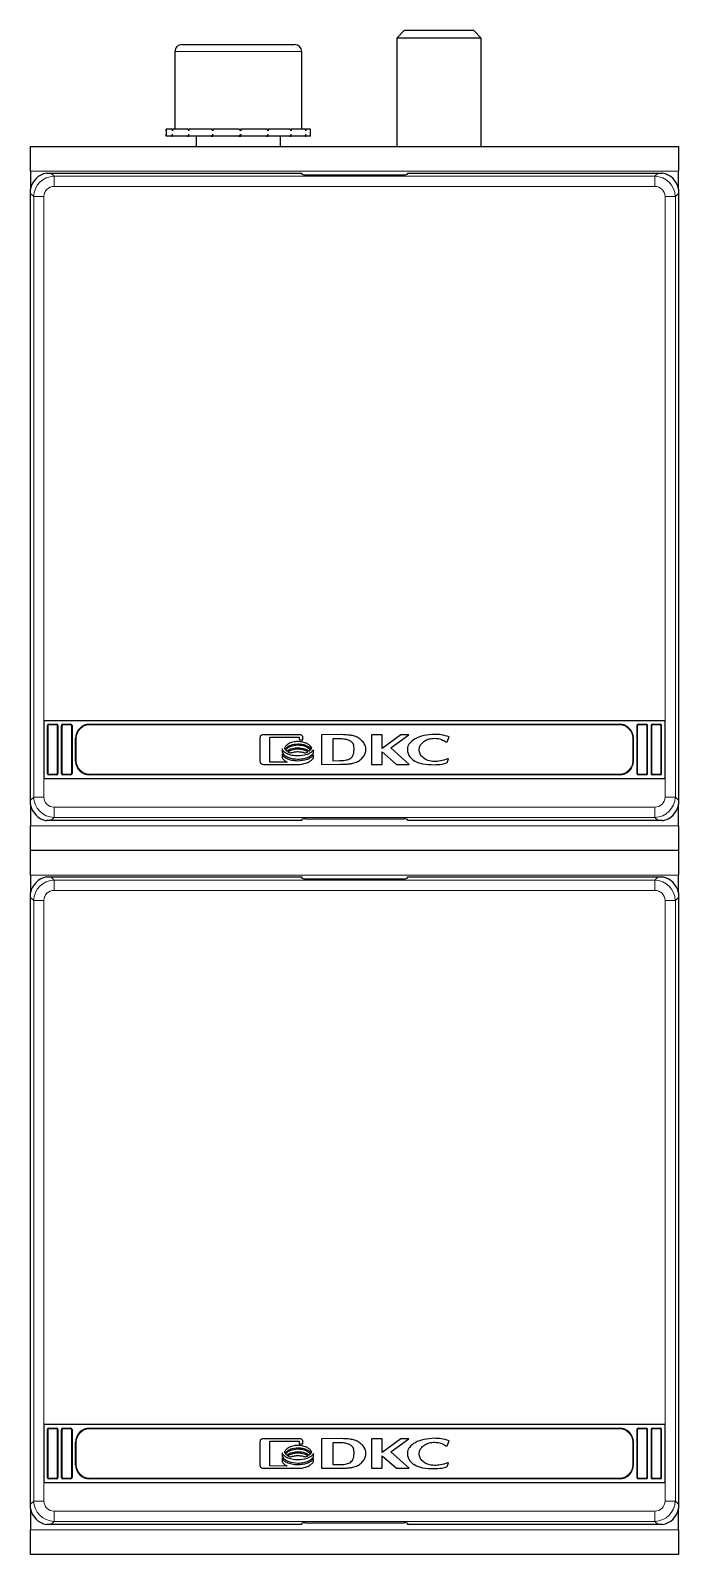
# Model space of a CAD drawing. Header units: millimetres. Extents: x 0 to 4678, y -962 to 570.
# Drawn here: x 4585.6 to 4677.6, y 289.4 to 505.9 of the extents above; entities that cross this region are included whole.
import ezdxf

# ---------------------------------------------------------------- set-up
doc = ezdxf.new("R2010")
doc.units = ezdxf.units.MM

msp = doc.modelspace()

# ---------------------------------------------------------------- linework, layer by layer
at = {"color": 7, "linetype": 'Continuous', "lineweight": 25}
for p, q in [((4638.63, 505.89), (4637.56, 504.82)), ((4637.56, 504.82), (4637.56, 489.39)), ((4649.56, 504.82), (4637.56, 504.82)), ((4648.48, 505.89), (4638.63, 505.89)), ((4649.56, 504.82), (4648.48, 505.89)), ((4649.56, 489.39), (4649.56, 504.82)), ((4606.06, 502.89), (4606.06, 491.89)), ((4607.06, 503.89), (4615.5, 503.89)), ((4615.5, 503.89), (4623.06, 503.89)), ((4624.06, 491.89), (4624.06, 502.89)), ((4604.81, 491.89), (4604.81, 490.89)), ((4604.81, 491.89), (4604.81, 491.64)), ((4605.63, 491.89), (4604.81, 491.89)), ((4604.81, 491.89), (4604.81, 491.89)), ((4605.63, 491.89), (4605.73, 491.89)), ((4605.73, 491.89), (4605.73, 491.64)), ((4607.88, 491.89), (4605.73, 491.89)), ((4607.88, 491.89), (4608.06, 491.89)), ((4608.06, 491.89), (4608.06, 491.64)), ((4611.23, 491.89), (4608.06, 491.89)), ((4611.23, 491.89), (4611.46, 491.89)), ((4611.46, 491.89), (4611.46, 491.64)), ((4615.16, 491.89), (4611.46, 491.89)), ((4615.16, 491.89), (4615.24, 491.89)), ((4615.37, 491.89), (4615.41, 491.89)), ((4615.41, 491.89), (4615.41, 491.64)), ((4619.07, 491.89), (4615.41, 491.89)), ((4619.07, 491.89), (4619.3, 491.89)), ((4619.3, 491.89), (4619.3, 491.64)), ((4622.38, 491.89), (4619.3, 491.89)), ((4622.38, 491.89), (4622.55, 491.89)), ((4622.55, 491.89), (4622.55, 491.64)), ((4624.57, 491.89), (4622.55, 491.89)), ((4624.57, 491.89), (4624.66, 491.89)), ((4624.66, 491.89), (4624.66, 491.64)), ((4625.31, 491.89), (4624.66, 491.89)), ((4625.31, 490.89), (4625.31, 491.89)), ((4585.56, 485.89), (4585.56, 489.39)), ((4585.56, 489.39), (4677.56, 489.39)), ((4604.81, 490.89), (4604.81, 491.14)), ((4605.63, 490.89), (4604.81, 490.89)), ((4604.81, 490.89), (4604.81, 490.89)), ((4605.63, 490.89), (4605.73, 490.89)), ((4605.73, 490.89), (4605.73, 491.14)), ((4607.88, 490.89), (4605.73, 490.89)), ((4607.88, 490.89), (4608.06, 490.89)), ((4608.06, 490.89), (4608.06, 491.14)), ((4611.23, 490.89), (4608.06, 490.89)), ((4609.06, 490.89), (4609.06, 489.39)), ((4611.23, 490.89), (4611.46, 490.89)), ((4611.46, 490.89), (4611.46, 491.14)), ((4615.16, 490.89), (4611.46, 490.89)), ((4615.16, 490.89), (4615.32, 490.89)), ((4615.32, 490.89), (4615.41, 490.89)), ((4615.41, 490.89), (4615.41, 491.14)), ((4619.07, 490.89), (4615.41, 490.89)), ((4619.07, 490.89), (4619.3, 490.89)), ((4619.3, 490.89), (4619.3, 491.14)), ((4622.38, 490.89), (4619.3, 490.89)), ((4621.06, 489.39), (4621.06, 490.89)), ((4622.38, 490.89), (4622.55, 490.89)), ((4622.55, 490.89), (4622.55, 491.14)), ((4624.57, 490.89), (4622.55, 490.89)), ((4624.57, 490.89), (4624.66, 490.89)), ((4624.66, 490.89), (4624.66, 491.14)), ((4625.31, 490.89), (4624.66, 490.89)), ((4677.56, 489.39), (4677.56, 485.89)), ((4585.56, 485.89), (4585.56, 483.37)), ((4587.83, 485.64), (4588.46, 485.64)), ((4588.46, 485.64), (4624.06, 485.64)), ((4624.06, 485.64), (4624.06, 485.51)), ((4624.56, 485.37), (4638.56, 485.37)), ((4639.06, 485.51), (4639.06, 485.64)), ((4639.06, 485.64), (4674.66, 485.64)), ((4674.66, 485.64), (4675.28, 485.64)), ((4677.56, 483.37), (4677.56, 485.89)), ((4585.56, 482.74), (4585.56, 483.37)), ((4677.56, 483.37), (4677.56, 482.74)), ((4585.56, 396.54), (4585.56, 482.74)), ((4677.56, 482.74), (4677.56, 396.54)), ((4675.66, 407.84), (4587.46, 407.84)), ((4587.46, 407.84), (4587.46, 399.64)), ((4587.96, 400.34), (4587.96, 407.14)), ((4588.16, 407.34), (4589.26, 407.34)), ((4589.46, 407.14), (4589.46, 400.34)), ((4589.96, 400.34), (4589.96, 407.14)), ((4590.16, 407.34), (4591.26, 407.34)), ((4591.46, 407.14), (4591.46, 400.34)), ((4593.96, 407.34), (4669.16, 407.34)), ((4671.66, 407.14), (4671.66, 400.34)), ((4671.86, 407.34), (4672.96, 407.34)), ((4673.16, 400.34), (4673.16, 407.14)), ((4673.66, 407.14), (4673.66, 400.34)), ((4673.86, 407.34), (4674.96, 407.34)), ((4675.16, 400.34), (4675.16, 407.14)), ((4675.66, 399.64), (4675.66, 407.84)), ((4591.96, 402.14), (4591.96, 405.34)), ((4618.13, 405.4), (4618.13, 402.08)), ((4623.81, 405.84), (4618.57, 405.84)), ((4619.54, 405.51), (4623.72, 405.51)), ((4619.54, 401.97), (4619.54, 405.51)), ((4623.72, 405.51), (4623.72, 405.12)), ((4623.72, 405.12), (4624.24, 405.12)), ((4624.24, 405.12), (4624.24, 405.4)), ((4629.71, 405.86), (4626.88, 405.84)), ((4626.88, 405.84), (4626.88, 401.64)), ((4629.5, 405.28), (4628.46, 405.26)), ((4628.46, 405.26), (4628.46, 402.16)), ((4635.47, 405.84), (4633.99, 405.84)), ((4633.99, 405.84), (4633.99, 401.64)), ((4635.47, 403.87), (4635.47, 405.84)), ((4638.14, 405.84), (4635.47, 403.87)), ((4636.74, 403.98), (4639.27, 405.84)), ((4639.27, 405.84), (4638.14, 405.84)), ((4644.73, 404.82), (4644.99, 405.55)), ((4671.16, 402.14), (4671.16, 405.34)), ((4621.28, 403.83), (4621.28, 403.38)), ((4621.28, 403.11), (4621.28, 402.65)), ((4625.73, 403.27), (4625.73, 403.72)), ((4625.73, 402.54), (4625.73, 403.01)), ((4635.49, 403.41), (4637.5, 401.64)), ((4635.49, 401.64), (4635.49, 403.41)), ((4639.33, 401.64), (4636.74, 403.98)), ((4644.54, 404.82), (4644.73, 404.82)), ((4618.57, 401.64), (4623.81, 401.64)), ((4622, 401.96), (4619.54, 401.97)), ((4626.88, 401.64), (4629.56, 401.65)), ((4628.46, 402.16), (4629.41, 402.18)), ((4629.56, 401.65), (4629.57, 401.65)), ((4629.57, 401.65), (4629.59, 401.65)), ((4633.99, 401.64), (4635.49, 401.64)), ((4637.5, 401.64), (4639.33, 401.64)), ((4644.72, 401.88), (4644.91, 402.42)), ((4644.91, 402.42), (4644.75, 402.42)), ((4587.46, 399.64), (4675.66, 399.64)), ((4589.26, 400.14), (4588.16, 400.14)), ((4591.26, 400.14), (4590.16, 400.14)), ((4669.16, 400.14), (4593.96, 400.14)), ((4672.96, 400.14), (4671.86, 400.14)), ((4674.96, 400.14), (4673.86, 400.14)), ((4585.56, 395.92), (4585.56, 396.54)), ((4677.56, 396.54), (4677.56, 395.92)), ((4585.56, 395.92), (4585.56, 392.89)), ((4677.56, 392.89), (4677.56, 395.92)), ((4585.56, 389.39), (4585.56, 392.89)), ((4588.46, 393.64), (4587.83, 393.64)), ((4624.06, 393.64), (4588.46, 393.64)), ((4624.06, 393.64), (4624.06, 393.78)), ((4624.56, 393.91), (4638.56, 393.91)), ((4639.06, 393.78), (4639.06, 393.64)), ((4674.66, 393.64), (4639.06, 393.64)), ((4675.28, 393.64), (4674.66, 393.64)), ((4677.56, 392.89), (4677.56, 389.39)), ((4677.56, 389.39), (4585.56, 389.39)), ((4585.56, 385.89), (4585.56, 389.39)), ((4677.56, 389.39), (4677.56, 385.89)), ((4585.56, 385.89), (4585.56, 383.37)), ((4587.83, 385.64), (4588.46, 385.64)), ((4588.46, 385.64), (4624.06, 385.64)), ((4624.06, 385.64), (4624.06, 385.51)), ((4624.56, 385.37), (4638.56, 385.37)), ((4639.06, 385.51), (4639.06, 385.64)), ((4639.06, 385.64), (4674.66, 385.64)), ((4674.66, 385.64), (4675.28, 385.64)), ((4677.56, 383.37), (4677.56, 385.89)), ((4585.56, 382.74), (4585.56, 383.37)), ((4677.56, 383.37), (4677.56, 382.74)), ((4585.56, 296.54), (4585.56, 382.74)), ((4677.56, 382.74), (4677.56, 296.54)), ((4675.66, 307.84), (4587.46, 307.84)), ((4587.46, 307.84), (4587.46, 299.64)), ((4675.66, 299.64), (4675.66, 307.84)), ((4587.96, 300.34), (4587.96, 307.14)), ((4588.16, 307.34), (4589.26, 307.34)), ((4589.46, 307.14), (4589.46, 300.34)), ((4589.96, 300.34), (4589.96, 307.14)), ((4590.16, 307.34), (4591.26, 307.34)), ((4591.46, 307.14), (4591.46, 300.34)), ((4591.96, 302.14), (4591.96, 305.34)), ((4593.96, 307.34), (4669.16, 307.34)), ((4618.13, 305.4), (4618.13, 302.08)), ((4623.81, 305.84), (4618.57, 305.84)), ((4619.54, 305.51), (4623.72, 305.51)), ((4619.54, 301.97), (4619.54, 305.51)), ((4623.72, 305.51), (4623.72, 305.12)), ((4624.24, 305.12), (4624.24, 305.4)), ((4629.71, 305.86), (4626.88, 305.84)), ((4626.88, 305.84), (4626.88, 301.64)), ((4629.5, 305.28), (4628.46, 305.26)), ((4635.47, 305.84), (4633.99, 305.84)), ((4633.99, 305.84), (4633.99, 301.64)), ((4635.47, 303.87), (4635.47, 305.84)), ((4638.14, 305.84), (4635.47, 303.87)), ((4636.74, 303.98), (4639.27, 305.84)), ((4639.27, 305.84), (4638.14, 305.84)), ((4644.73, 304.82), (4644.99, 305.55)), ((4671.16, 302.14), (4671.16, 305.34)), ((4671.66, 307.14), (4671.66, 300.34)), ((4671.86, 307.34), (4672.96, 307.34)), ((4673.16, 300.34), (4673.16, 307.14)), ((4673.66, 307.14), (4673.66, 300.34)), ((4673.86, 307.34), (4674.96, 307.34)), ((4675.16, 300.34), (4675.16, 307.14)), ((4621.28, 303.83), (4621.28, 303.38)), ((4621.28, 303.11), (4621.28, 302.65)), ((4623.72, 305.12), (4624.24, 305.12)), ((4625.73, 303.27), (4625.73, 303.72)), ((4628.46, 305.26), (4628.46, 302.16)), ((4635.49, 303.41), (4637.5, 301.64)), ((4635.49, 301.64), (4635.49, 303.41)), ((4639.33, 301.64), (4636.74, 303.98)), ((4644.54, 304.82), (4644.73, 304.82)), ((4618.57, 301.64), (4623.81, 301.64)), ((4622, 301.96), (4619.54, 301.97)), ((4625.73, 302.54), (4625.73, 303.01)), ((4626.88, 301.64), (4629.56, 301.65)), ((4628.46, 302.16), (4629.41, 302.18)), ((4629.56, 301.65), (4629.57, 301.65)), ((4629.57, 301.65), (4629.59, 301.65)), ((4633.99, 301.64), (4635.49, 301.64)), ((4637.5, 301.64), (4639.33, 301.64)), ((4644.72, 301.88), (4644.91, 302.42)), ((4644.91, 302.42), (4644.75, 302.42)), ((4587.46, 299.64), (4675.66, 299.64)), ((4589.26, 300.14), (4588.16, 300.14)), ((4591.26, 300.14), (4590.16, 300.14)), ((4669.16, 300.14), (4593.96, 300.14)), ((4672.96, 300.14), (4671.86, 300.14)), ((4674.96, 300.14), (4673.86, 300.14)), ((4585.56, 295.92), (4585.56, 296.54)), ((4585.56, 295.92), (4585.56, 292.89)), ((4677.56, 296.54), (4677.56, 295.92)), ((4677.56, 292.89), (4677.56, 295.92)), ((4585.56, 289.39), (4585.56, 292.89)), ((4588.46, 293.64), (4587.83, 293.64)), ((4624.06, 293.64), (4588.46, 293.64)), ((4624.06, 293.64), (4624.06, 293.78)), ((4624.56, 293.91), (4638.56, 293.91)), ((4639.06, 293.78), (4639.06, 293.64)), ((4674.66, 293.64), (4639.06, 293.64)), ((4675.28, 293.64), (4674.66, 293.64)), ((4677.56, 292.89), (4677.56, 289.39)), ((4677.56, 289.39), (4585.56, 289.39))]:
    msp.add_line(p, q, dxfattribs=at)
at = {"color": 8, "linetype": 'Continuous', "lineweight": 18}
for p, q in [((4615.55, 502.89), (4606.06, 502.89)), ((4624.06, 502.89), (4615.55, 502.89)), ((4585.56, 485.89), (4677.56, 485.89)), ((4588.46, 485.64), (4588.91, 485.19)), ((4588.91, 485.19), (4588.91, 483.74)), ((4588.91, 485.19), (4674.21, 485.19)), ((4674.21, 485.19), (4674.66, 485.64)), ((4674.21, 483.74), (4674.21, 485.19)), ((4674.21, 483.74), (4588.91, 483.74)), ((4586.01, 482.29), (4585.56, 482.74)), ((4587.46, 482.29), (4586.01, 482.29)), ((4586.01, 396.99), (4586.01, 482.29)), ((4587.46, 482.29), (4587.46, 407.84)), ((4675.66, 407.84), (4675.66, 482.29)), ((4677.11, 482.29), (4675.66, 482.29)), ((4677.56, 482.74), (4677.11, 482.29)), ((4677.11, 482.29), (4677.11, 396.99)), ((4587.96, 407.14), (4588.06, 407.14)), ((4587.96, 400.34), (4587.96, 407.14)), ((4587.96, 407.14), (4587.96, 407.14)), ((4588.06, 407.14), (4588.06, 400.34)), ((4588.16, 407.24), (4588.16, 407.34)), ((4588.16, 407.34), (4589.26, 407.34)), ((4588.16, 407.34), (4588.16, 407.34)), ((4589.26, 407.24), (4588.16, 407.24)), ((4589.26, 407.24), (4589.26, 407.34)), ((4589.26, 407.34), (4589.26, 407.34)), ((4589.36, 400.34), (4589.36, 407.14)), ((4589.36, 407.14), (4589.46, 407.14)), ((4589.46, 407.14), (4589.46, 400.34)), ((4589.46, 407.14), (4589.46, 407.14)), ((4589.96, 400.34), (4589.96, 407.14)), ((4589.96, 407.14), (4590.06, 407.14)), ((4589.96, 407.14), (4589.96, 407.14)), ((4590.06, 407.14), (4590.06, 400.34)), ((4590.16, 407.24), (4590.16, 407.34)), ((4590.16, 407.34), (4591.26, 407.34)), ((4590.16, 407.34), (4590.16, 407.34)), ((4591.26, 407.24), (4590.16, 407.24)), ((4591.26, 407.24), (4591.26, 407.34)), ((4591.26, 407.34), (4591.26, 407.34)), ((4591.36, 400.34), (4591.36, 407.14)), ((4591.36, 407.14), (4591.46, 407.14)), ((4591.46, 407.14), (4591.46, 400.34)), ((4591.46, 407.14), (4591.46, 407.14)), ((4593.96, 407.34), (4669.16, 407.34)), ((4593.96, 407.24), (4593.96, 407.34)), ((4593.96, 407.34), (4593.96, 407.34)), ((4669.16, 407.24), (4593.96, 407.24)), ((4669.16, 407.34), (4669.16, 407.24)), ((4669.16, 407.34), (4669.16, 407.34)), ((4671.66, 400.34), (4671.66, 407.14)), ((4671.66, 407.14), (4671.76, 407.14)), ((4671.66, 407.14), (4671.66, 407.14)), ((4671.76, 407.14), (4671.76, 400.34)), ((4671.86, 407.34), (4672.96, 407.34)), ((4671.86, 407.34), (4671.86, 407.24)), ((4671.86, 407.34), (4671.86, 407.34)), ((4672.96, 407.24), (4671.86, 407.24)), ((4672.96, 407.34), (4672.96, 407.24)), ((4672.96, 407.34), (4672.96, 407.34)), ((4673.06, 400.34), (4673.06, 407.14)), ((4673.06, 407.14), (4673.16, 407.14)), ((4673.16, 407.14), (4673.16, 400.34)), ((4673.16, 407.14), (4673.16, 407.14)), ((4673.66, 400.34), (4673.66, 407.14)), ((4673.76, 407.14), (4673.66, 407.14)), ((4673.66, 407.14), (4673.66, 407.14)), ((4673.76, 407.14), (4673.76, 400.34)), ((4673.86, 407.24), (4673.86, 407.34)), ((4673.86, 407.34), (4674.96, 407.34)), ((4673.86, 407.34), (4673.86, 407.34)), ((4674.96, 407.24), (4673.86, 407.24)), ((4674.96, 407.24), (4674.96, 407.34)), ((4674.96, 407.34), (4674.96, 407.34)), ((4675.06, 400.34), (4675.06, 407.14)), ((4675.16, 407.14), (4675.06, 407.14)), ((4675.16, 407.14), (4675.16, 400.34)), ((4675.16, 407.14), (4675.16, 407.14)), ((4591.96, 402.14), (4591.96, 405.34)), ((4592.06, 405.34), (4591.96, 405.34)), ((4591.96, 405.34), (4591.96, 405.34)), ((4592.06, 405.34), (4592.06, 402.14)), ((4671.06, 402.14), (4671.06, 405.34)), ((4671.16, 405.34), (4671.06, 405.34)), ((4671.16, 405.34), (4671.16, 402.14)), ((4671.16, 405.34), (4671.16, 405.34)), ((4592.06, 402.14), (4591.96, 402.14)), ((4591.96, 402.14), (4591.96, 402.14)), ((4671.16, 402.14), (4671.06, 402.14)), ((4671.16, 402.14), (4671.16, 402.14)), ((4587.46, 399.64), (4587.46, 396.99)), ((4587.96, 400.34), (4588.06, 400.34)), ((4587.96, 400.34), (4587.96, 400.34)), ((4588.16, 400.24), (4589.26, 400.24)), ((4588.16, 400.14), (4588.16, 400.24)), ((4589.26, 400.14), (4588.16, 400.14)), ((4588.16, 400.14), (4588.16, 400.14)), ((4589.26, 400.14), (4589.26, 400.24)), ((4589.26, 400.14), (4589.26, 400.14)), ((4589.36, 400.34), (4589.46, 400.34)), ((4589.46, 400.34), (4589.46, 400.34)), ((4589.96, 400.34), (4590.06, 400.34)), ((4589.96, 400.34), (4589.96, 400.34)), ((4590.16, 400.24), (4591.26, 400.24)), ((4590.16, 400.14), (4590.16, 400.24)), ((4591.26, 400.14), (4590.16, 400.14)), ((4590.16, 400.14), (4590.16, 400.14)), ((4591.26, 400.14), (4591.26, 400.24)), ((4591.26, 400.14), (4591.26, 400.14)), ((4591.36, 400.34), (4591.46, 400.34)), ((4591.46, 400.34), (4591.46, 400.34)), ((4593.96, 400.24), (4669.16, 400.24)), ((4593.96, 400.24), (4593.96, 400.14)), ((4669.16, 400.14), (4593.96, 400.14)), ((4593.96, 400.14), (4593.96, 400.14)), ((4669.16, 400.14), (4669.16, 400.24)), ((4669.16, 400.14), (4669.16, 400.14)), ((4671.66, 400.34), (4671.76, 400.34)), ((4671.66, 400.34), (4671.66, 400.34)), ((4671.86, 400.24), (4672.96, 400.24)), ((4671.86, 400.24), (4671.86, 400.14)), ((4672.96, 400.14), (4671.86, 400.14)), ((4671.86, 400.14), (4671.86, 400.14)), ((4672.96, 400.24), (4672.96, 400.14)), ((4672.96, 400.14), (4672.96, 400.14)), ((4673.06, 400.34), (4673.16, 400.34)), ((4673.16, 400.34), (4673.16, 400.34)), ((4673.76, 400.34), (4673.66, 400.34)), ((4673.66, 400.34), (4673.66, 400.34)), ((4673.86, 400.24), (4674.96, 400.24)), ((4673.86, 400.14), (4673.86, 400.24)), ((4674.96, 400.14), (4673.86, 400.14)), ((4673.86, 400.14), (4673.86, 400.14)), ((4674.96, 400.14), (4674.96, 400.24)), ((4674.96, 400.14), (4674.96, 400.14)), ((4675.16, 400.34), (4675.06, 400.34)), ((4675.16, 400.34), (4675.16, 400.34)), ((4675.66, 396.99), (4675.66, 399.64)), ((4585.56, 396.54), (4586.01, 396.99)), ((4586.01, 396.99), (4587.46, 396.99)), ((4675.66, 396.99), (4677.11, 396.99)), ((4677.11, 396.99), (4677.56, 396.54)), ((4588.91, 394.09), (4588.46, 393.64)), ((4588.91, 395.54), (4674.21, 395.54)), ((4588.91, 395.54), (4588.91, 394.09)), ((4674.21, 394.09), (4588.91, 394.09)), ((4674.21, 394.09), (4674.21, 395.54)), ((4674.66, 393.64), (4674.21, 394.09)), ((4677.56, 392.89), (4585.56, 392.89)), ((4585.56, 385.89), (4677.56, 385.89)), ((4588.46, 385.64), (4588.91, 385.19)), ((4674.21, 385.19), (4674.66, 385.64)), ((4588.91, 385.19), (4588.91, 383.74)), ((4588.91, 385.19), (4674.21, 385.19)), ((4674.21, 383.74), (4588.91, 383.74)), ((4674.21, 383.74), (4674.21, 385.19)), ((4586.01, 382.29), (4585.56, 382.74)), ((4587.46, 382.29), (4586.01, 382.29)), ((4586.01, 296.99), (4586.01, 382.29)), ((4587.46, 382.29), (4587.46, 307.84)), ((4675.66, 307.84), (4675.66, 382.29)), ((4677.11, 382.29), (4675.66, 382.29)), ((4677.56, 382.74), (4677.11, 382.29)), ((4677.11, 382.29), (4677.11, 296.99)), ((4587.96, 307.14), (4588.06, 307.14)), ((4587.96, 300.34), (4587.96, 307.14)), ((4587.96, 307.14), (4587.96, 307.14)), ((4588.06, 307.14), (4588.06, 300.34)), ((4588.16, 307.24), (4588.16, 307.34)), ((4588.16, 307.34), (4589.26, 307.34)), ((4588.16, 307.34), (4588.16, 307.34)), ((4589.26, 307.24), (4588.16, 307.24)), ((4589.26, 307.24), (4589.26, 307.34)), ((4589.26, 307.34), (4589.26, 307.34)), ((4589.36, 300.34), (4589.36, 307.14)), ((4589.36, 307.14), (4589.46, 307.14)), ((4589.46, 307.14), (4589.46, 300.34)), ((4589.46, 307.14), (4589.46, 307.14)), ((4589.96, 300.34), (4589.96, 307.14)), ((4589.96, 307.14), (4590.06, 307.14)), ((4589.96, 307.14), (4589.96, 307.14)), ((4590.06, 307.14), (4590.06, 300.34)), ((4590.16, 307.24), (4590.16, 307.34)), ((4590.16, 307.34), (4591.26, 307.34)), ((4590.16, 307.34), (4590.16, 307.34)), ((4591.26, 307.24), (4590.16, 307.24)), ((4591.26, 307.24), (4591.26, 307.34)), ((4591.26, 307.34), (4591.26, 307.34)), ((4591.36, 300.34), (4591.36, 307.14)), ((4591.36, 307.14), (4591.46, 307.14)), ((4591.46, 307.14), (4591.46, 300.34)), ((4591.46, 307.14), (4591.46, 307.14)), ((4591.96, 302.14), (4591.96, 305.34)), ((4592.06, 305.34), (4591.96, 305.34)), ((4591.96, 305.34), (4591.96, 305.34)), ((4592.06, 305.34), (4592.06, 302.14)), ((4593.96, 307.34), (4669.16, 307.34)), ((4593.96, 307.24), (4593.96, 307.34)), ((4593.96, 307.34), (4593.96, 307.34)), ((4669.16, 307.24), (4593.96, 307.24)), ((4669.16, 307.34), (4669.16, 307.24)), ((4669.16, 307.34), (4669.16, 307.34)), ((4671.06, 302.14), (4671.06, 305.34)), ((4671.16, 305.34), (4671.06, 305.34)), ((4671.16, 305.34), (4671.16, 302.14)), ((4671.16, 305.34), (4671.16, 305.34)), ((4671.66, 300.34), (4671.66, 307.14)), ((4671.66, 307.14), (4671.76, 307.14)), ((4671.66, 307.14), (4671.66, 307.14)), ((4671.76, 307.14), (4671.76, 300.34)), ((4671.86, 307.34), (4672.96, 307.34)), ((4671.86, 307.34), (4671.86, 307.24)), ((4671.86, 307.34), (4671.86, 307.34)), ((4672.96, 307.24), (4671.86, 307.24)), ((4672.96, 307.34), (4672.96, 307.24)), ((4672.96, 307.34), (4672.96, 307.34)), ((4673.06, 300.34), (4673.06, 307.14)), ((4673.06, 307.14), (4673.16, 307.14)), ((4673.16, 307.14), (4673.16, 300.34)), ((4673.16, 307.14), (4673.16, 307.14)), ((4673.66, 300.34), (4673.66, 307.14)), ((4673.76, 307.14), (4673.66, 307.14)), ((4673.66, 307.14), (4673.66, 307.14)), ((4673.76, 307.14), (4673.76, 300.34)), ((4673.86, 307.24), (4673.86, 307.34)), ((4673.86, 307.34), (4674.96, 307.34)), ((4673.86, 307.34), (4673.86, 307.34)), ((4674.96, 307.24), (4673.86, 307.24)), ((4674.96, 307.24), (4674.96, 307.34)), ((4674.96, 307.34), (4674.96, 307.34)), ((4675.06, 300.34), (4675.06, 307.14)), ((4675.16, 307.14), (4675.06, 307.14)), ((4675.16, 307.14), (4675.16, 300.34)), ((4675.16, 307.14), (4675.16, 307.14)), ((4592.06, 302.14), (4591.96, 302.14)), ((4591.96, 302.14), (4591.96, 302.14)), ((4671.16, 302.14), (4671.06, 302.14)), ((4671.16, 302.14), (4671.16, 302.14)), ((4587.46, 299.64), (4587.46, 296.99)), ((4587.96, 300.34), (4588.06, 300.34)), ((4587.96, 300.34), (4587.96, 300.34)), ((4588.16, 300.24), (4589.26, 300.24)), ((4588.16, 300.14), (4588.16, 300.24)), ((4589.26, 300.14), (4588.16, 300.14)), ((4588.16, 300.14), (4588.16, 300.14)), ((4589.26, 300.14), (4589.26, 300.24)), ((4589.26, 300.14), (4589.26, 300.14)), ((4589.36, 300.34), (4589.46, 300.34)), ((4589.46, 300.34), (4589.46, 300.34)), ((4589.96, 300.34), (4590.06, 300.34)), ((4589.96, 300.34), (4589.96, 300.34)), ((4590.16, 300.24), (4591.26, 300.24)), ((4590.16, 300.14), (4590.16, 300.24)), ((4591.26, 300.14), (4590.16, 300.14)), ((4590.16, 300.14), (4590.16, 300.14)), ((4591.26, 300.14), (4591.26, 300.24)), ((4591.26, 300.14), (4591.26, 300.14)), ((4591.36, 300.34), (4591.46, 300.34)), ((4591.46, 300.34), (4591.46, 300.34)), ((4593.96, 300.24), (4669.16, 300.24)), ((4593.96, 300.24), (4593.96, 300.14)), ((4669.16, 300.14), (4593.96, 300.14)), ((4593.96, 300.14), (4593.96, 300.14)), ((4669.16, 300.14), (4669.16, 300.24)), ((4669.16, 300.14), (4669.16, 300.14)), ((4671.66, 300.34), (4671.76, 300.34)), ((4671.66, 300.34), (4671.66, 300.34)), ((4671.86, 300.24), (4672.96, 300.24)), ((4671.86, 300.24), (4671.86, 300.14)), ((4672.96, 300.14), (4671.86, 300.14)), ((4671.86, 300.14), (4671.86, 300.14)), ((4672.96, 300.24), (4672.96, 300.14)), ((4672.96, 300.14), (4672.96, 300.14)), ((4673.06, 300.34), (4673.16, 300.34)), ((4673.16, 300.34), (4673.16, 300.34)), ((4673.76, 300.34), (4673.66, 300.34)), ((4673.66, 300.34), (4673.66, 300.34)), ((4673.86, 300.24), (4674.96, 300.24)), ((4673.86, 300.14), (4673.86, 300.24)), ((4674.96, 300.14), (4673.86, 300.14)), ((4673.86, 300.14), (4673.86, 300.14)), ((4674.96, 300.14), (4674.96, 300.24)), ((4674.96, 300.14), (4674.96, 300.14)), ((4675.16, 300.34), (4675.06, 300.34)), ((4675.16, 300.34), (4675.16, 300.34)), ((4675.66, 296.99), (4675.66, 299.64)), ((4585.56, 296.54), (4586.01, 296.99)), ((4586.01, 296.99), (4587.46, 296.99)), ((4675.66, 296.99), (4677.11, 296.99)), ((4677.11, 296.99), (4677.56, 296.54)), ((4588.91, 295.54), (4674.21, 295.54)), ((4588.91, 295.54), (4588.91, 294.09)), ((4674.21, 294.09), (4674.21, 295.54)), ((4677.56, 292.89), (4585.56, 292.89)), ((4588.91, 294.09), (4588.46, 293.64)), ((4674.21, 294.09), (4588.91, 294.09)), ((4674.66, 293.64), (4674.21, 294.09))]:
    msp.add_line(p, q, dxfattribs=at)
at = {"color": 7, "linetype": 'Continuous', "lineweight": 25}
for centre, radius, start, end in [((4607.06, 502.89), 1, 90, 180), ((4623.06, 502.89), 1, 0, 90), ((4588.16, 407.14), 0.2, 90, 180), ((4589.26, 407.14), 0.2, 360, 90), ((4590.16, 407.14), 0.2, 90, 180), ((4591.26, 407.14), 0.2, 360, 90), ((4593.96, 405.34), 2, 90, 180), ((4669.16, 405.34), 2, 360, 90), ((4671.86, 407.14), 0.2, 90, 180), ((4672.96, 407.14), 0.2, 360, 90), ((4673.86, 407.14), 0.2, 90, 180), ((4674.96, 407.14), 0.2, 0, 90), ((4593.96, 402.14), 2, 180, 270), ((4669.16, 402.14), 2, 270, 360), ((4588.16, 400.34), 0.2, 180, 270), ((4589.26, 400.34), 0.2, 270, 360), ((4590.16, 400.34), 0.2, 180, 270), ((4591.26, 400.34), 0.2, 270, 360), ((4671.86, 400.34), 0.2, 180, 270), ((4672.96, 400.34), 0.2, 270, 360), ((4673.86, 400.34), 0.2, 180, 270), ((4674.96, 400.34), 0.2, 270, 0), ((4588.16, 307.14), 0.2, 90, 180), ((4589.26, 307.14), 0.2, 360, 90), ((4590.16, 307.14), 0.2, 90, 180), ((4591.26, 307.14), 0.2, 360, 90), ((4593.96, 305.34), 2, 90, 180), ((4669.16, 305.34), 2, 360, 90), ((4671.86, 307.14), 0.2, 90, 180), ((4672.96, 307.14), 0.2, 360, 90), ((4673.86, 307.14), 0.2, 90, 180), ((4674.96, 307.14), 0.2, 0, 90), ((4593.96, 302.14), 2, 180, 270), ((4669.16, 302.14), 2, 270, 360), ((4588.16, 300.34), 0.2, 180, 270), ((4589.26, 300.34), 0.2, 270, 360), ((4590.16, 300.34), 0.2, 180, 270), ((4591.26, 300.34), 0.2, 270, 360), ((4671.86, 300.34), 0.2, 180, 270), ((4672.96, 300.34), 0.2, 270, 360), ((4673.86, 300.34), 0.2, 180, 270), ((4674.96, 300.34), 0.2, 270, 0)]:
    msp.add_arc(centre, radius, start, end, dxfattribs=at)
at = {"color": 8, "linetype": 'Continuous', "lineweight": 18}
for centre, radius, start, end in [((4588.16, 407.14), 0.198, 90, 180), ((4588.16, 407.14), 0.0982, 90, 180), ((4589.26, 407.14), 0.198, 360, 90), ((4589.26, 407.14), 0.0982, 0, 90), ((4590.16, 407.14), 0.198, 90, 180), ((4590.16, 407.14), 0.0982, 90, 180), ((4591.26, 407.14), 0.198, 360, 90), ((4591.26, 407.14), 0.0982, 0, 90), ((4593.96, 405.34), 2, 90, 180), ((4593.96, 405.34), 1.9, 90, 180), ((4669.16, 405.34), 2, 360, 90), ((4669.16, 405.34), 1.9, 0, 90), ((4671.86, 407.14), 0.198, 90, 180), ((4671.86, 407.14), 0.0982, 90, 180), ((4672.96, 407.14), 0.198, 360, 90), ((4672.96, 407.14), 0.0982, 360, 90), ((4673.86, 407.14), 0.198, 90, 180), ((4673.86, 407.14), 0.0982, 90, 180), ((4674.96, 407.14), 0.198, 0, 90), ((4674.96, 407.14), 0.0982, 0, 90), ((4593.96, 402.14), 2, 180, 270), ((4593.96, 402.14), 1.9, 180, 270), ((4669.16, 402.14), 1.9, 270, 0), ((4669.16, 402.14), 2, 270, 360), ((4588.16, 400.34), 0.198, 180, 270), ((4588.16, 400.34), 0.0982, 180, 270), ((4589.26, 400.34), 0.0982, 270, 0), ((4589.26, 400.34), 0.198, 270, 360), ((4590.16, 400.34), 0.198, 180, 270), ((4590.16, 400.34), 0.0982, 180, 270), ((4591.26, 400.34), 0.0982, 270, 0), ((4591.26, 400.34), 0.198, 270, 360), ((4671.86, 400.34), 0.198, 180, 270), ((4671.86, 400.34), 0.0982, 180, 270), ((4672.96, 400.34), 0.0982, 270, 360), ((4672.96, 400.34), 0.198, 270, 360), ((4673.86, 400.34), 0.198, 180, 270), ((4673.86, 400.34), 0.0982, 180, 270), ((4674.96, 400.34), 0.0982, 270, 0), ((4674.96, 400.34), 0.198, 270, 0), ((4588.16, 307.14), 0.198, 90, 180), ((4588.16, 307.14), 0.0982, 90, 180), ((4589.26, 307.14), 0.198, 360, 90), ((4589.26, 307.14), 0.0982, 0, 90), ((4590.16, 307.14), 0.198, 90, 180), ((4590.16, 307.14), 0.0982, 90, 180), ((4591.26, 307.14), 0.198, 360, 90), ((4591.26, 307.14), 0.0982, 0, 90), ((4593.96, 305.34), 2, 90, 180), ((4593.96, 305.34), 1.9, 90, 180), ((4669.16, 305.34), 2, 360, 90), ((4669.16, 305.34), 1.9, 0, 90), ((4671.86, 307.14), 0.198, 90, 180), ((4671.86, 307.14), 0.0982, 90, 180), ((4672.96, 307.14), 0.198, 360, 90), ((4672.96, 307.14), 0.0982, 360, 90), ((4673.86, 307.14), 0.198, 90, 180), ((4673.86, 307.14), 0.0982, 90, 180), ((4674.96, 307.14), 0.198, 0, 90), ((4674.96, 307.14), 0.0982, 0, 90), ((4593.96, 302.14), 2, 180, 270), ((4593.96, 302.14), 1.9, 180, 270), ((4669.16, 302.14), 1.9, 270, 0), ((4669.16, 302.14), 2, 270, 360), ((4588.16, 300.34), 0.198, 180, 270), ((4588.16, 300.34), 0.0982, 180, 270), ((4589.26, 300.34), 0.0982, 270, 0), ((4589.26, 300.34), 0.198, 270, 360), ((4590.16, 300.34), 0.198, 180, 270), ((4590.16, 300.34), 0.0982, 180, 270), ((4591.26, 300.34), 0.0982, 270, 0), ((4591.26, 300.34), 0.198, 270, 360), ((4671.86, 300.34), 0.198, 180, 270), ((4671.86, 300.34), 0.0982, 180, 270), ((4672.96, 300.34), 0.0982, 270, 360), ((4672.96, 300.34), 0.198, 270, 360), ((4673.86, 300.34), 0.198, 180, 270), ((4673.86, 300.34), 0.0982, 180, 270), ((4674.96, 300.34), 0.0982, 270, 0), ((4674.96, 300.34), 0.198, 270, 0)]:
    msp.add_arc(centre, radius, start, end, dxfattribs=at)
at = {"color": 7, "linetype": 'Continuous', "lineweight": 25}
for centre, major_axis, ratio, start_param, end_param in [((4588.61, 482.59), (2.27, -2.27), 0.935113, 2.575748, 3.707437), ((4624.56, 485.51), (0.5, 0), 0.267949, 3.141593, 4.712389), ((4638.56, 485.51), (0.5, 0), 0.267949, 4.712389, 6.283185), ((4674.51, 482.59), (-2.27, -2.27), 0.935113, 2.575748, 3.707437), ((4588.61, 396.69), (2.27, 2.27), 0.935113, 2.575748, 3.707437), ((4674.51, 396.69), (-2.27, 2.27), 0.935113, 2.575748, 3.707437), ((4624.56, 393.78), (0.5, 0), 0.267949, 1.570796, 3.141593), ((4638.56, 393.78), (0.5, 0), 0.267949, 0, 1.570796), ((4588.61, 382.59), (2.27, -2.27), 0.935113, 2.575748, 3.707437), ((4624.56, 385.51), (0.5, 0), 0.267949, 3.141593, 4.712389), ((4638.56, 385.51), (0.5, 0), 0.267949, 4.712389, 6.283185), ((4674.51, 382.59), (-2.27, -2.27), 0.935113, 2.575748, 3.707437), ((4588.61, 296.69), (2.27, 2.27), 0.935113, 2.575748, 3.707437), ((4674.51, 296.69), (-2.27, 2.27), 0.935113, 2.575748, 3.707437), ((4624.56, 293.78), (0.5, 0), 0.267949, 1.570796, 3.141593), ((4638.56, 293.78), (0.5, 0), 0.267949, 0, 1.570796)]:
    msp.add_ellipse(centre, major_axis=major_axis, ratio=ratio, start_param=start_param, end_param=end_param, dxfattribs=at)
at = {"color": 8, "linetype": 'Continuous', "lineweight": 18}
for centre, major_axis, ratio, start_param, end_param in [((4589.01, 482.19), (2.13, -2.13), 0.997754, 2.389713, 3.893472), ((4674.1, 482.19), (2.13, 2.13), 0.997754, 5.531306, 7.035065), ((4589.01, 482.19), (1.13, -1.13), 0.935113, 2.389713, 3.893472), ((4674.1, 482.19), (-1.13, -1.13), 0.935113, 2.389713, 3.893472), ((4589.01, 397.1), (2.13, 2.13), 0.997754, 2.389713, 3.893472), ((4589.01, 397.1), (1.13, 1.13), 0.935113, 2.389713, 3.893472), ((4674.1, 397.1), (-1.13, 1.13), 0.935113, 2.389713, 3.893472), ((4674.1, 397.1), (-2.13, 2.13), 0.997754, 2.389713, 3.893472), ((4589.01, 382.19), (2.13, -2.13), 0.997754, 2.389713, 3.893472), ((4589.01, 382.19), (1.13, -1.13), 0.935113, 2.389713, 3.893472), ((4674.1, 382.19), (2.13, 2.13), 0.997754, 5.531306, 7.035065), ((4674.1, 382.19), (-1.13, -1.13), 0.935113, 2.389713, 3.893472), ((4589.01, 297.1), (2.13, 2.13), 0.997754, 2.389713, 3.893472), ((4589.01, 297.1), (1.13, 1.13), 0.935113, 2.389713, 3.893472), ((4674.1, 297.1), (-1.13, 1.13), 0.935113, 2.389713, 3.893472), ((4674.1, 297.1), (-2.13, 2.13), 0.997754, 2.389713, 3.893472)]:
    msp.add_ellipse(centre, major_axis=major_axis, ratio=ratio, start_param=start_param, end_param=end_param, dxfattribs=at)
at = {"color": 7, "linetype": 'Continuous', "lineweight": 25}
for points, knots in [([(4604.81, 491.64), (4604.81, 491.68), (4604.81, 491.75), (4604.81, 491.83), (4604.81, 491.87), (4604.81, 491.89)], [0, 0, 0, 0, 0.499981, 0.749988, 1, 1, 1, 1]), ([(4605.73, 491.64), (4605.71, 491.68), (4605.69, 491.75), (4605.65, 491.83), (4605.64, 491.87), (4605.63, 491.89)], [0, 0, 0, 0, 0.499981, 0.749988, 1, 1, 1, 1]), ([(4608.06, 491.64), (4608.03, 491.68), (4607.99, 491.75), (4607.93, 491.83), (4607.9, 491.87), (4607.88, 491.89)], [0, 0, 0, 0, 0.4999808, 0.7499881, 1, 1, 1, 1]), ([(4611.46, 491.64), (4611.42, 491.68), (4611.36, 491.75), (4611.29, 491.83), (4611.25, 491.87), (4611.23, 491.89)], [0, 0, 0, 0, 0.499981, 0.749988, 1, 1, 1, 1]), ([(4615.41, 491.64), (4615.37, 491.68), (4615.3, 491.75), (4615.22, 491.83), (4615.18, 491.87), (4615.16, 491.89)], [0, 0, 0, 0, 0.4999808, 0.7499881, 1, 1, 1, 1]), ([(4615.41, 491.64), (4615.39, 491.71), (4615.36, 491.84), (4615.33, 491.88), (4615.32, 491.89)], [0, 0, 0, 0, 0.561794, 1, 1, 1, 1]), ([(4619.3, 491.64), (4619.26, 491.68), (4619.21, 491.75), (4619.13, 491.83), (4619.09, 491.87), (4619.07, 491.89)], [0, 0, 0, 0, 0.499981, 0.749988, 1, 1, 1, 1]), ([(4622.55, 491.64), (4622.52, 491.68), (4622.48, 491.75), (4622.42, 491.83), (4622.39, 491.87), (4622.38, 491.89)], [0, 0, 0, 0, 0.499981, 0.749988, 1, 1, 1, 1]), ([(4624.66, 491.64), (4624.64, 491.68), (4624.62, 491.75), (4624.59, 491.83), (4624.57, 491.87), (4624.57, 491.89)], [0, 0, 0, 0, 0.499981, 0.749988, 1, 1, 1, 1]), ([(4604.81, 490.89), (4604.81, 490.91), (4604.81, 490.95), (4604.81, 491.04), (4604.81, 491.1), (4604.81, 491.14)], [0, 0, 0, 0, 0.25014, 0.50028, 1, 1, 1, 1]), ([(4605.63, 490.89), (4605.64, 490.91), (4605.65, 490.95), (4605.69, 491.04), (4605.71, 491.1), (4605.73, 491.14)], [0, 0, 0, 0, 0.25014, 0.50028, 1, 1, 1, 1]), ([(4607.88, 490.89), (4607.9, 490.91), (4607.93, 490.95), (4607.99, 491.04), (4608.03, 491.1), (4608.06, 491.14)], [0, 0, 0, 0, 0.25014, 0.50028, 1, 1, 1, 1]), ([(4611.23, 490.89), (4611.25, 490.91), (4611.29, 490.95), (4611.36, 491.04), (4611.42, 491.1), (4611.46, 491.14)], [0, 0, 0, 0, 0.2501401, 0.5002802, 1, 1, 1, 1]), ([(4615.16, 490.89), (4615.18, 490.91), (4615.22, 490.95), (4615.3, 491.04), (4615.37, 491.1), (4615.41, 491.14)], [0, 0, 0, 0, 0.25014, 0.50028, 1, 1, 1, 1]), ([(4615.41, 491.14), (4615.39, 491.07), (4615.36, 490.94), (4615.33, 490.91), (4615.32, 490.89)], [0, 0, 0, 0, 0.561794, 1, 1, 1, 1]), ([(4619.07, 490.89), (4619.09, 490.91), (4619.13, 490.95), (4619.21, 491.04), (4619.26, 491.1), (4619.3, 491.14)], [0, 0, 0, 0, 0.25014, 0.50028, 1, 1, 1, 1]), ([(4622.38, 490.89), (4622.39, 490.91), (4622.42, 490.95), (4622.48, 491.04), (4622.52, 491.1), (4622.55, 491.14)], [0, 0, 0, 0, 0.25014, 0.50028, 1, 1, 1, 1]), ([(4624.57, 490.89), (4624.57, 490.91), (4624.59, 490.95), (4624.62, 491.04), (4624.64, 491.1), (4624.66, 491.14)], [0, 0, 0, 0, 0.25014, 0.50028, 1, 1, 1, 1]), ([(4618.57, 405.84), (4618.5, 405.83), (4618.37, 405.82), (4618.23, 405.7), (4618.15, 405.56), (4618.14, 405.45), (4618.13, 405.4)], [0, 0, 0, 0, 0.281303, 0.555629, 0.773878, 1, 1, 1, 1]), ([(4623.53, 404.89), (4623.28, 404.87), (4622.81, 404.84), (4622.23, 404.61), (4621.81, 404.32), (4621.66, 404.07), (4621.6, 403.96)], [0, 0, 0, 0, 0.32886, 0.621368, 0.822445, 1, 1, 1, 1]), ([(4625.48, 403.92), (4625.43, 404.02), (4625.32, 404.24), (4625.02, 404.49), (4624.45, 404.8), (4623.92, 404.85), (4623.53, 404.89)], [0, 0, 0, 0, 0.149079, 0.314363, 0.498773, 1, 1, 1, 1]), ([(4624.24, 405.4), (4624.24, 405.47), (4624.22, 405.6), (4624.1, 405.74), (4623.96, 405.83), (4623.86, 405.84), (4623.81, 405.84)], [0, 0, 0, 0, 0.285248, 0.560563, 0.777151, 1, 1, 1, 1]), ([(4630.15, 405.22), (4630.02, 405.23), (4629.8, 405.26), (4629.59, 405.27), (4629.5, 405.28)], [0, 0, 0, 0, 0.586635, 1, 1, 1, 1]), ([(4632.07, 405.42), (4631.91, 405.5), (4631.55, 405.67), (4630.75, 405.82), (4630.12, 405.84), (4629.71, 405.86)], [0, 0, 0, 0, 0.216742, 0.489643, 1, 1, 1, 1]), ([(4631.5, 403.75), (4631.5, 403.88), (4631.49, 404.12), (4631.42, 404.45), (4631.29, 404.71), (4631.06, 404.94), (4630.66, 405.11), (4630.33, 405.18), (4630.15, 405.22)], [0, 0, 0, 0, 0.176808, 0.319231, 0.43938, 0.552395, 0.749205, 1, 1, 1, 1]), ([(4631.34, 401.79), (4631.56, 401.86), (4631.98, 401.99), (4632.51, 402.35), (4632.91, 402.81), (4633.15, 403.33), (4633.2, 403.89), (4633.04, 404.47), (4632.66, 405.01), (4632.28, 405.28), (4632.07, 405.42)], [0, 0, 0, 0, 0.138091, 0.265455, 0.384013, 0.496103, 0.605759, 0.71979, 0.847662, 1, 1, 1, 1]), ([(4642.88, 405.9), (4642.38, 405.87), (4641.45, 405.81), (4640.22, 405.37), (4639.46, 404.8), (4639.11, 404.24), (4639.08, 403.94), (4639.06, 403.8)], [0, 0, 0, 0, 0.315674, 0.58952, 0.813199, 0.909026, 1, 1, 1, 1]), ([(4640.74, 403.7), (4640.76, 403.86), (4640.8, 404.2), (4641.1, 404.64), (4641.55, 405.02), (4642.17, 405.29), (4642.66, 405.33), (4642.91, 405.35)], [0, 0, 0, 0, 0.165415, 0.334737, 0.516014, 0.747902, 1, 1, 1, 1]), ([(4644.99, 405.55), (4644.62, 405.66), (4643.93, 405.86), (4643.21, 405.89), (4642.88, 405.9)], [0, 0, 0, 0, 0.5368, 1, 1, 1, 1]), ([(4642.91, 405.35), (4643.25, 405.32), (4643.84, 405.27), (4644.33, 404.95), (4644.54, 404.82)], [0, 0, 0, 0, 0.579608, 1, 1, 1, 1]), ([(4623.53, 402.83), (4623.24, 402.84), (4622.68, 402.87), (4622, 403.12), (4621.51, 403.43), (4621.35, 403.7), (4621.28, 403.83)], [0, 0, 0, 0, 0.341641, 0.638783, 0.834973, 1, 1, 1, 1]), ([(4621.28, 403.38), (4621.34, 403.27), (4621.46, 403.04), (4621.8, 402.79), (4622.47, 402.46), (4623.08, 402.41), (4623.53, 402.38)], [0, 0, 0, 0, 0.13872, 0.298957, 0.48357, 1, 1, 1, 1]), ([(4623.53, 402.11), (4623.24, 402.13), (4622.68, 402.16), (4622, 402.4), (4621.51, 402.71), (4621.35, 402.99), (4621.28, 403.11)], [0, 0, 0, 0, 0.34171, 0.638876, 0.835038, 1, 1, 1, 1]), ([(4621.6, 403.96), (4621.61, 403.92), (4621.63, 403.86), (4621.67, 403.81), (4621.69, 403.78)], [0, 0, 0, 0, 0.556647, 1, 1, 1, 1]), ([(4621.69, 403.78), (4621.79, 403.9), (4622.03, 404.17), (4622.66, 404.47), (4623.19, 404.52), (4623.53, 404.55)], [0, 0, 0, 0, 0.235625, 0.507433, 1, 1, 1, 1]), ([(4623.53, 404.35), (4623.14, 404.31), (4622.61, 404.26), (4622.03, 403.94), (4621.85, 403.77), (4621.76, 403.68)], [0, 0, 0, 0, 0.607099, 0.813781, 1, 1, 1, 1]), ([(4621.76, 403.68), (4621.79, 403.65), (4621.85, 403.59), (4621.92, 403.54), (4621.95, 403.52)], [0, 0, 0, 0, 0.5488781, 1, 1, 1, 1]), ([(4621.95, 403.52), (4622.2, 403.67), (4622.69, 403.96), (4623.26, 403.99), (4623.53, 404.01)], [0, 0, 0, 0, 0.521089, 1, 1, 1, 1]), ([(4623.53, 403.79), (4623.23, 403.77), (4622.73, 403.74), (4622.29, 403.51), (4622.11, 403.42)], [0, 0, 0, 0, 0.5915708, 1, 1, 1, 1]), ([(4622.11, 403.42), (4622.17, 403.38), (4622.29, 403.32), (4622.42, 403.28), (4622.48, 403.26)], [0, 0, 0, 0, 0.541848, 1, 1, 1, 1]), ([(4622.48, 403.26), (4622.67, 403.32), (4623.01, 403.43), (4623.37, 403.44), (4623.53, 403.45)], [0, 0, 0, 0, 0.540329, 1, 1, 1, 1]), ([(4623.53, 404.55), (4623.76, 404.54), (4624.18, 404.51), (4624.73, 404.32), (4625.14, 404.08), (4625.31, 403.87), (4625.39, 403.77)], [0, 0, 0, 0, 0.322978, 0.614423, 0.818337, 1, 1, 1, 1]), ([(4625.3, 403.67), (4625.19, 403.78), (4624.95, 404.01), (4624.34, 404.28), (4623.85, 404.32), (4623.53, 404.35)], [0, 0, 0, 0, 0.239541, 0.512395, 1, 1, 1, 1]), ([(4623.53, 404.01), (4623.87, 403.98), (4624.44, 403.94), (4624.92, 403.64), (4625.12, 403.52)], [0, 0, 0, 0, 0.598426, 1, 1, 1, 1]), ([(4624.95, 403.42), (4624.71, 403.53), (4624.26, 403.75), (4623.77, 403.78), (4623.53, 403.79)], [0, 0, 0, 0, 0.528395, 1, 1, 1, 1]), ([(4625.73, 403.72), (4625.67, 403.63), (4625.52, 403.42), (4625.18, 403.19), (4624.53, 402.9), (4623.96, 402.86), (4623.53, 402.83)], [0, 0, 0, 0, 0.141525, 0.304329, 0.489562, 1, 1, 1, 1]), ([(4623.53, 403.45), (4623.74, 403.44), (4624.09, 403.42), (4624.43, 403.31), (4624.57, 403.26)], [0, 0, 0, 0, 0.579402, 1, 1, 1, 1]), ([(4623.53, 402.38), (4623.81, 402.39), (4624.33, 402.42), (4624.99, 402.64), (4625.47, 402.91), (4625.65, 403.16), (4625.73, 403.27)], [0, 0, 0, 0, 0.33644, 0.632575, 0.831337, 1, 1, 1, 1]), ([(4625.73, 403.01), (4625.67, 402.91), (4625.52, 402.71), (4625.18, 402.48), (4624.53, 402.19), (4623.96, 402.14), (4623.53, 402.11)], [0, 0, 0, 0, 0.141571, 0.304387, 0.489612, 1, 1, 1, 1]), ([(4624.57, 403.26), (4624.65, 403.29), (4624.78, 403.33), (4624.9, 403.39), (4624.95, 403.42)], [0, 0, 0, 0, 0.5753959, 1, 1, 1, 1]), ([(4625.12, 403.52), (4625.15, 403.54), (4625.22, 403.59), (4625.28, 403.65), (4625.3, 403.67)], [0, 0, 0, 0, 0.569699, 1, 1, 1, 1]), ([(4625.39, 403.77), (4625.41, 403.8), (4625.44, 403.84), (4625.47, 403.9), (4625.48, 403.92)], [0, 0, 0, 0, 0.564632, 1, 1, 1, 1]), ([(4629.41, 402.18), (4629.68, 402.18), (4630.19, 402.19), (4630.81, 402.35), (4631.17, 402.62), (4631.36, 402.91), (4631.48, 403.3), (4631.49, 403.59), (4631.5, 403.75)], [0, 0, 0, 0, 0.274676, 0.503042, 0.607381, 0.716579, 0.843412, 1, 1, 1, 1]), ([(4639.06, 403.8), (4639.08, 403.58), (4639.12, 403.14), (4639.49, 402.53), (4640.21, 402), (4641.37, 401.64), (4642.32, 401.6), (4642.86, 401.59)], [0, 0, 0, 0, 0.130532, 0.266031, 0.423997, 0.666819, 1, 1, 1, 1]), ([(4642.91, 402.04), (4642.59, 402.07), (4641.99, 402.13), (4641.28, 402.55), (4640.82, 403.1), (4640.76, 403.5), (4640.74, 403.7)], [0, 0, 0, 0, 0.317455, 0.60205, 0.80504, 1, 1, 1, 1]), ([(4618.13, 402.08), (4618.14, 402.01), (4618.16, 401.89), (4618.27, 401.74), (4618.41, 401.65), (4618.51, 401.64), (4618.57, 401.64)], [0, 0, 0, 0, 0.285197, 0.5604282, 0.7770436, 1, 1, 1, 1]), ([(4621.28, 402.65), (4621.32, 402.57), (4621.39, 402.41), (4621.64, 402.17), (4621.86, 402.04), (4622, 401.96)], [0, 0, 0, 0, 0.244932, 0.514807, 1, 1, 1, 1]), ([(4623.81, 401.64), (4624.02, 401.66), (4624.46, 401.71), (4625.01, 401.95), (4625.47, 402.21), (4625.65, 402.44), (4625.73, 402.54)], [0, 0, 0, 0, 0.289383, 0.600301, 0.822929, 1, 1, 1, 1]), ([(4629.59, 401.65), (4629.7, 401.66), (4629.92, 401.66), (4630.14, 401.67), (4630.26, 401.67)], [0, 0, 0, 0, 0.486421, 1, 1, 1, 1]), ([(4630.26, 401.67), (4630.46, 401.68), (4630.82, 401.7), (4631.18, 401.76), (4631.34, 401.79)], [0, 0, 0, 0, 0.55183, 1, 1, 1, 1]), ([(4642.86, 401.59), (4643.23, 401.6), (4643.86, 401.63), (4644.46, 401.8), (4644.72, 401.88)], [0, 0, 0, 0, 0.5776526, 1, 1, 1, 1]), ([(4644.75, 402.42), (4644.43, 402.3), (4643.83, 402.08), (4643.2, 402.05), (4642.91, 402.04)], [0, 0, 0, 0, 0.547643, 1, 1, 1, 1]), ([(4618.57, 305.84), (4618.5, 305.83), (4618.37, 305.82), (4618.23, 305.7), (4618.15, 305.56), (4618.14, 305.45), (4618.13, 305.4)], [0, 0, 0, 0, 0.281303, 0.555629, 0.773878, 1, 1, 1, 1]), ([(4624.24, 305.4), (4624.24, 305.47), (4624.22, 305.6), (4624.1, 305.74), (4623.96, 305.83), (4623.86, 305.84), (4623.81, 305.84)], [0, 0, 0, 0, 0.285248, 0.560563, 0.777151, 1, 1, 1, 1]), ([(4630.15, 305.22), (4630.02, 305.23), (4629.8, 305.26), (4629.59, 305.27), (4629.5, 305.28)], [0, 0, 0, 0, 0.5866346, 1, 1, 1, 1]), ([(4632.07, 305.42), (4631.91, 305.5), (4631.55, 305.67), (4630.75, 305.82), (4630.12, 305.84), (4629.71, 305.86)], [0, 0, 0, 0, 0.216742, 0.489643, 1, 1, 1, 1]), ([(4631.34, 301.79), (4631.56, 301.86), (4631.98, 301.99), (4632.51, 302.35), (4632.91, 302.81), (4633.15, 303.33), (4633.2, 303.89), (4633.04, 304.47), (4632.66, 305.01), (4632.28, 305.28), (4632.07, 305.42)], [0, 0, 0, 0, 0.138091, 0.265455, 0.384013, 0.496103, 0.605759, 0.71979, 0.847662, 1, 1, 1, 1]), ([(4642.88, 305.9), (4642.38, 305.87), (4641.45, 305.81), (4640.22, 305.37), (4639.46, 304.8), (4639.11, 304.24), (4639.08, 303.94), (4639.06, 303.8)], [0, 0, 0, 0, 0.315674, 0.58952, 0.813199, 0.909026, 1, 1, 1, 1]), ([(4640.74, 303.7), (4640.76, 303.86), (4640.8, 304.2), (4641.1, 304.64), (4641.55, 305.02), (4642.17, 305.29), (4642.66, 305.33), (4642.91, 305.35)], [0, 0, 0, 0, 0.1654149, 0.3347375, 0.5160143, 0.747902, 1, 1, 1, 1]), ([(4644.99, 305.55), (4644.62, 305.66), (4643.93, 305.86), (4643.21, 305.89), (4642.88, 305.9)], [0, 0, 0, 0, 0.5368, 1, 1, 1, 1]), ([(4642.91, 305.35), (4643.25, 305.32), (4643.84, 305.27), (4644.33, 304.95), (4644.54, 304.82)], [0, 0, 0, 0, 0.579608, 1, 1, 1, 1]), ([(4623.53, 302.83), (4623.24, 302.84), (4622.68, 302.87), (4622, 303.12), (4621.51, 303.43), (4621.35, 303.7), (4621.28, 303.83)], [0, 0, 0, 0, 0.341641, 0.638783, 0.834973, 1, 1, 1, 1]), ([(4621.28, 303.38), (4621.34, 303.27), (4621.46, 303.04), (4621.8, 302.79), (4622.47, 302.46), (4623.08, 302.41), (4623.53, 302.38)], [0, 0, 0, 0, 0.13872, 0.298957, 0.48357, 1, 1, 1, 1]), ([(4623.53, 302.11), (4623.24, 302.13), (4622.68, 302.16), (4622, 302.4), (4621.51, 302.71), (4621.35, 302.99), (4621.28, 303.11)], [0, 0, 0, 0, 0.34171, 0.638876, 0.835038, 1, 1, 1, 1]), ([(4623.53, 304.89), (4623.28, 304.87), (4622.81, 304.84), (4622.23, 304.61), (4621.81, 304.32), (4621.66, 304.07), (4621.6, 303.96)], [0, 0, 0, 0, 0.32886, 0.6213684, 0.8224445, 1, 1, 1, 1]), ([(4621.6, 303.96), (4621.61, 303.92), (4621.63, 303.86), (4621.67, 303.81), (4621.69, 303.78)], [0, 0, 0, 0, 0.556647, 1, 1, 1, 1]), ([(4621.69, 303.78), (4621.79, 303.9), (4622.03, 304.17), (4622.66, 304.47), (4623.19, 304.52), (4623.53, 304.55)], [0, 0, 0, 0, 0.235625, 0.507433, 1, 1, 1, 1]), ([(4623.53, 304.35), (4623.14, 304.31), (4622.61, 304.26), (4622.03, 303.94), (4621.85, 303.77), (4621.76, 303.68)], [0, 0, 0, 0, 0.607099, 0.813781, 1, 1, 1, 1]), ([(4621.76, 303.68), (4621.79, 303.65), (4621.85, 303.59), (4621.92, 303.54), (4621.95, 303.52)], [0, 0, 0, 0, 0.548878, 1, 1, 1, 1]), ([(4621.95, 303.52), (4622.2, 303.67), (4622.69, 303.96), (4623.26, 303.99), (4623.53, 304.01)], [0, 0, 0, 0, 0.5210892, 1, 1, 1, 1]), ([(4623.53, 303.79), (4623.23, 303.77), (4622.73, 303.74), (4622.29, 303.51), (4622.11, 303.42)], [0, 0, 0, 0, 0.5915708, 1, 1, 1, 1]), ([(4622.11, 303.42), (4622.17, 303.38), (4622.29, 303.32), (4622.42, 303.28), (4622.48, 303.26)], [0, 0, 0, 0, 0.541848, 1, 1, 1, 1]), ([(4622.48, 303.26), (4622.67, 303.32), (4623.01, 303.43), (4623.37, 303.44), (4623.53, 303.45)], [0, 0, 0, 0, 0.540329, 1, 1, 1, 1]), ([(4625.48, 303.92), (4625.43, 304.02), (4625.32, 304.24), (4625.02, 304.49), (4624.45, 304.8), (4623.92, 304.85), (4623.53, 304.89)], [0, 0, 0, 0, 0.149079, 0.314363, 0.498773, 1, 1, 1, 1]), ([(4623.53, 304.55), (4623.76, 304.54), (4624.18, 304.51), (4624.73, 304.32), (4625.14, 304.08), (4625.31, 303.87), (4625.39, 303.77)], [0, 0, 0, 0, 0.322978, 0.614423, 0.818337, 1, 1, 1, 1]), ([(4625.3, 303.67), (4625.19, 303.78), (4624.95, 304.01), (4624.34, 304.28), (4623.85, 304.32), (4623.53, 304.35)], [0, 0, 0, 0, 0.2395414, 0.512395, 1, 1, 1, 1]), ([(4623.53, 304.01), (4623.87, 303.98), (4624.44, 303.94), (4624.92, 303.64), (4625.12, 303.52)], [0, 0, 0, 0, 0.598426, 1, 1, 1, 1]), ([(4624.95, 303.42), (4624.71, 303.53), (4624.26, 303.75), (4623.77, 303.78), (4623.53, 303.79)], [0, 0, 0, 0, 0.528395, 1, 1, 1, 1]), ([(4625.73, 303.72), (4625.67, 303.63), (4625.52, 303.42), (4625.18, 303.19), (4624.53, 302.9), (4623.96, 302.86), (4623.53, 302.83)], [0, 0, 0, 0, 0.141525, 0.304329, 0.489562, 1, 1, 1, 1]), ([(4623.53, 303.45), (4623.74, 303.44), (4624.09, 303.42), (4624.43, 303.31), (4624.57, 303.26)], [0, 0, 0, 0, 0.579402, 1, 1, 1, 1]), ([(4623.53, 302.38), (4623.81, 302.39), (4624.33, 302.42), (4624.99, 302.64), (4625.47, 302.91), (4625.65, 303.16), (4625.73, 303.27)], [0, 0, 0, 0, 0.33644, 0.632575, 0.831337, 1, 1, 1, 1]), ([(4624.57, 303.26), (4624.65, 303.29), (4624.78, 303.33), (4624.9, 303.39), (4624.95, 303.42)], [0, 0, 0, 0, 0.5753959, 1, 1, 1, 1]), ([(4625.12, 303.52), (4625.15, 303.54), (4625.22, 303.59), (4625.28, 303.65), (4625.3, 303.67)], [0, 0, 0, 0, 0.569699, 1, 1, 1, 1]), ([(4625.39, 303.77), (4625.41, 303.8), (4625.44, 303.84), (4625.47, 303.9), (4625.48, 303.92)], [0, 0, 0, 0, 0.564632, 1, 1, 1, 1]), ([(4629.41, 302.18), (4629.68, 302.18), (4630.19, 302.19), (4630.81, 302.35), (4631.17, 302.62), (4631.36, 302.91), (4631.48, 303.3), (4631.49, 303.59), (4631.5, 303.75)], [0, 0, 0, 0, 0.274676, 0.503042, 0.607381, 0.716579, 0.843412, 1, 1, 1, 1]), ([(4631.5, 303.75), (4631.5, 303.88), (4631.49, 304.12), (4631.42, 304.45), (4631.29, 304.71), (4631.06, 304.94), (4630.66, 305.11), (4630.33, 305.18), (4630.15, 305.22)], [0, 0, 0, 0, 0.176808, 0.319231, 0.43938, 0.552395, 0.749205, 1, 1, 1, 1]), ([(4639.06, 303.8), (4639.08, 303.58), (4639.12, 303.14), (4639.49, 302.53), (4640.21, 302), (4641.37, 301.64), (4642.32, 301.6), (4642.86, 301.59)], [0, 0, 0, 0, 0.130532, 0.266031, 0.423997, 0.666819, 1, 1, 1, 1]), ([(4642.91, 302.04), (4642.59, 302.07), (4641.99, 302.13), (4641.28, 302.55), (4640.82, 303.1), (4640.76, 303.5), (4640.74, 303.7)], [0, 0, 0, 0, 0.317455, 0.60205, 0.80504, 1, 1, 1, 1]), ([(4618.13, 302.08), (4618.14, 302.01), (4618.16, 301.89), (4618.27, 301.74), (4618.41, 301.65), (4618.51, 301.64), (4618.57, 301.64)], [0, 0, 0, 0, 0.285197, 0.560428, 0.777044, 1, 1, 1, 1]), ([(4621.28, 302.65), (4621.32, 302.57), (4621.39, 302.41), (4621.64, 302.17), (4621.86, 302.04), (4622, 301.96)], [0, 0, 0, 0, 0.244932, 0.514807, 1, 1, 1, 1]), ([(4625.73, 303.01), (4625.67, 302.91), (4625.52, 302.71), (4625.18, 302.48), (4624.53, 302.19), (4623.96, 302.14), (4623.53, 302.11)], [0, 0, 0, 0, 0.141571, 0.304387, 0.489612, 1, 1, 1, 1]), ([(4623.81, 301.64), (4624.02, 301.66), (4624.46, 301.71), (4625.01, 301.95), (4625.47, 302.21), (4625.65, 302.44), (4625.73, 302.54)], [0, 0, 0, 0, 0.289383, 0.600301, 0.822929, 1, 1, 1, 1]), ([(4629.59, 301.65), (4629.7, 301.66), (4629.92, 301.66), (4630.14, 301.67), (4630.26, 301.67)], [0, 0, 0, 0, 0.486421, 1, 1, 1, 1]), ([(4630.26, 301.67), (4630.46, 301.68), (4630.82, 301.7), (4631.18, 301.76), (4631.34, 301.79)], [0, 0, 0, 0, 0.55183, 1, 1, 1, 1]), ([(4642.86, 301.59), (4643.23, 301.6), (4643.86, 301.63), (4644.46, 301.8), (4644.72, 301.88)], [0, 0, 0, 0, 0.577653, 1, 1, 1, 1]), ([(4644.75, 302.42), (4644.43, 302.3), (4643.83, 302.08), (4643.2, 302.05), (4642.91, 302.04)], [0, 0, 0, 0, 0.547643, 1, 1, 1, 1])]:
    msp.add_open_spline(points, degree=3, knots=knots, dxfattribs=at)

doc.saveas('drawing.dxf')
